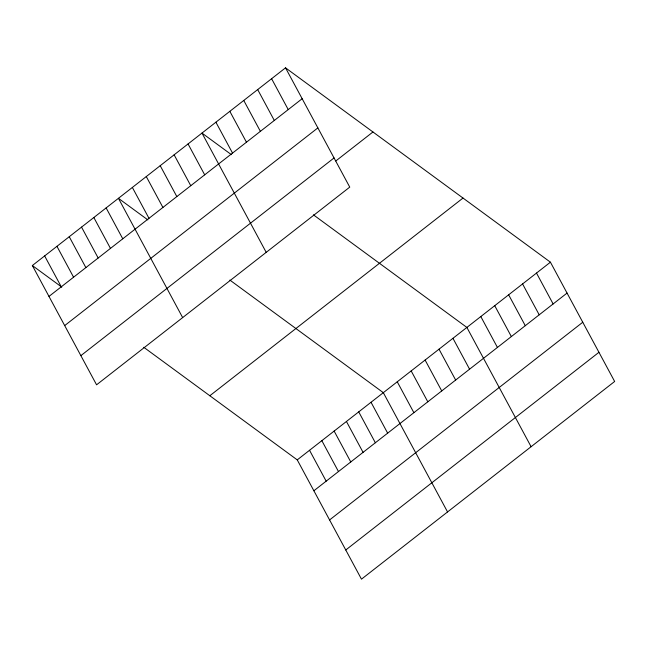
<?xml version="1.0" encoding="UTF-8"?>
<svg xmlns="http://www.w3.org/2000/svg" width="647" height="647" viewBox="0 0 647 647"><rect width="100%" height="100%" fill="white"/><g stroke="black" fill="none" stroke-linecap="round" stroke-linejoin="round"><path stroke-width="0.97" d="M285.529 67.838L349.752 187.12L96.573 384.811L32.35 265.529L285.529 67.838L550.427 262.189L614.65 381.471L361.471 579.162L297.248 459.88L143.78 347.285M48.978 296.415L302.157 98.724M64.684 325.587L317.863 127.896M80.867 355.64L334.046 157.949M335.809 160.974L372.947 131.98M209.83 395.746L463.009 198.055M297.248 459.88L550.427 262.189M313.876 490.766L567.055 293.075M329.582 519.937L582.761 322.246M345.765 549.99L598.944 352.3M231.383 154.649L201.977 133.08L266.208 252.354M313.415 214.836L466.875 327.431L531.098 446.705M147.831 219.891L118.433 198.314L182.656 317.596M229.863 280.07L383.323 392.664L447.554 511.947M32.35 265.529L61.756 287.098M536.5 273.066L553.128 303.953M522.574 283.936L539.202 314.822M508.647 294.814L525.283 325.692M494.729 305.683L511.356 336.569M480.802 316.553L497.43 347.439M452.949 338.3L469.576 369.186M439.022 349.178L455.658 380.056M425.103 360.047L441.731 390.934M271.603 78.716L288.238 109.602M411.177 370.917L427.804 401.803M257.684 89.585L274.312 120.471M397.25 381.795L413.878 412.681M243.757 100.455L260.385 131.341M229.831 111.333L246.458 142.219M371.03 402.264L387.658 433.15M215.904 122.202L232.532 153.088M358.729 411.872L375.357 442.758M346.436 421.472L363.064 452.358M188.059 143.949L204.687 174.836M334.135 431.072L350.763 461.958M174.132 154.819L190.76 185.705M321.842 440.672L338.47 471.558M160.205 165.697L176.833 196.583M309.541 450.28L326.169 481.166M146.279 176.566L162.915 207.452M132.36 187.444L148.988 218.33M106.132 207.913L122.76 238.8M93.839 217.521L110.467 248.408M81.538 227.121L98.166 258.007M69.245 236.721L85.873 267.607M56.944 246.321L73.572 277.207M44.651 255.929L61.279 286.815"/></g></svg>
